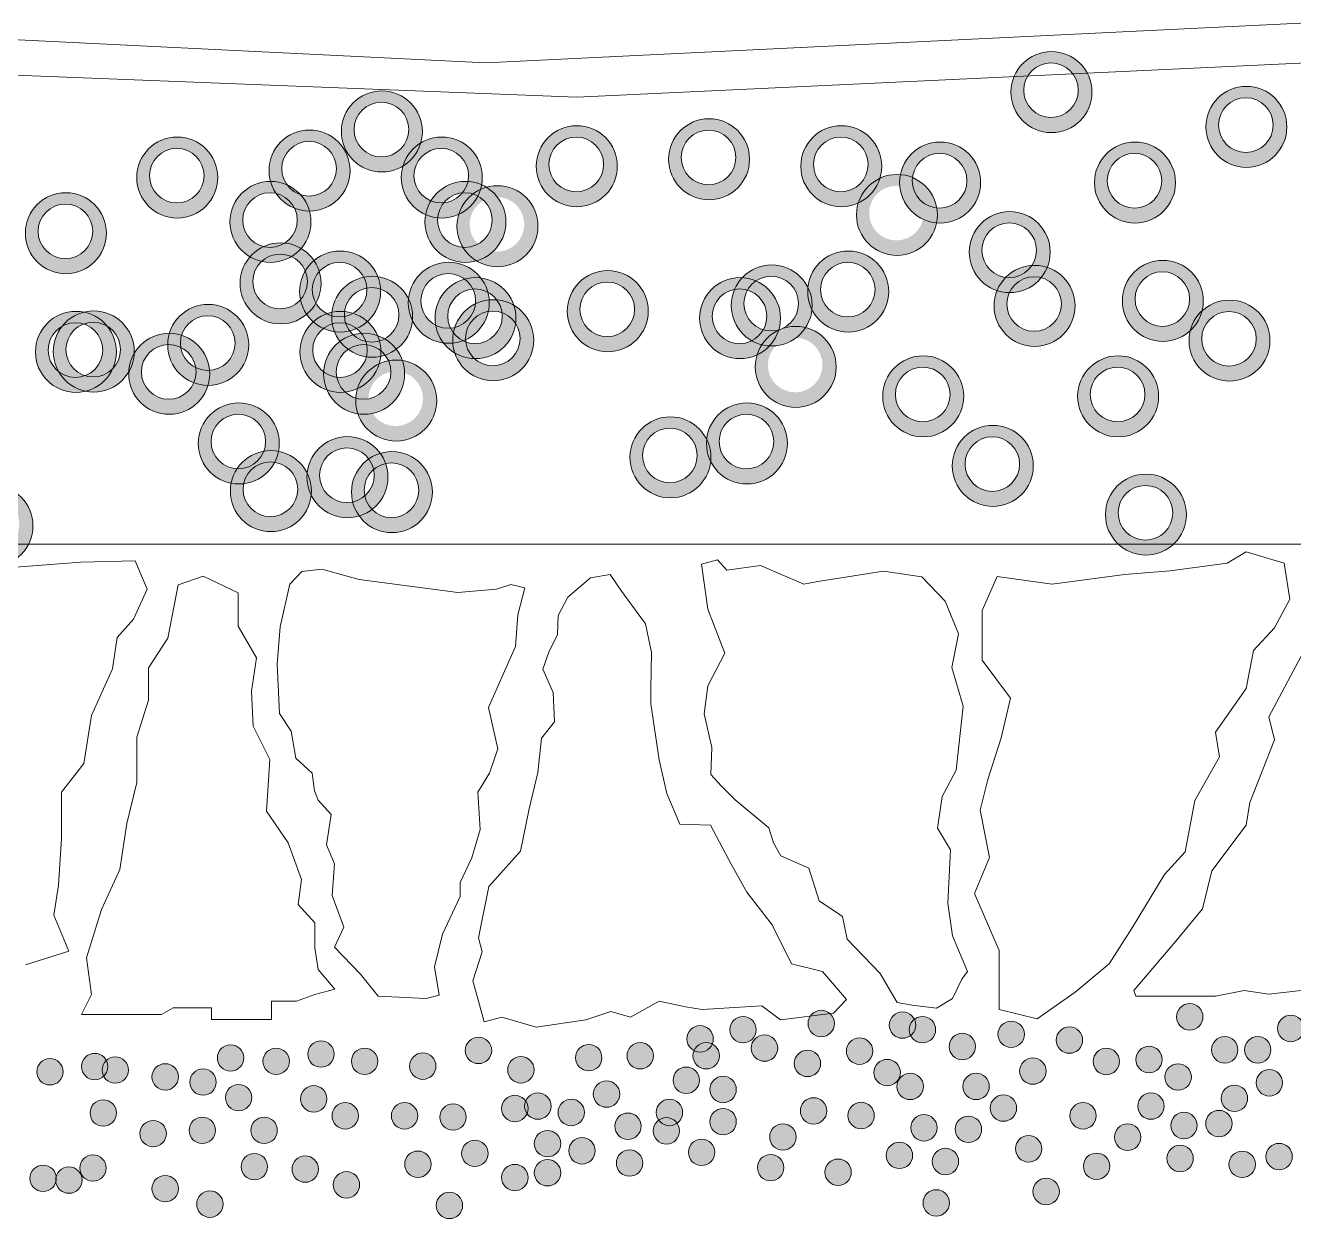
# Model space of a CAD drawing. Header units: centimetres. Extents: x 405464 to 563355, y 50011 to 66875.
# Drawn here: x 554974.8 to 555091, y 51287.9 to 51397.2 of the extents above; entities that cross this region are included whole.
import ezdxf

# ---------------------------------------------------------------- set-up
doc = ezdxf.new("R2010")
doc.units = ezdxf.units.CM
doc.layers.add('0-KRCN-SHT-DETAY-20', color=41, linetype='Continuous', lineweight=20)
doc.layers.add('0-KRCN-SHT-DETAY-ÇERÇEVE', color=71, linetype='Continuous', lineweight=40)

# ---------------------------------------------------------------- blocks, each defined once
blk = doc.blocks.new('G$C4C2874E9')
at = {"layer": '0-KRCN-SHT-DETAY-20'}
h = blk.add_hatch(color=256, dxfattribs=at)
edge = h.paths.add_edge_path()
edge.add_arc((224.438, -959.179), 1.855, 0, 360)
edge = h.paths.add_edge_path(flags=16)
edge.add_arc((224.416, -959.094), 1.251, 0, 360)
h = blk.add_hatch(color=256, dxfattribs=at)
edge = h.paths.add_edge_path()
edge.add_arc((193.763, -960.982), 1.855, 0, 360)
edge = h.paths.add_edge_path(flags=16)
edge.add_arc((193.74, -960.897), 1.251, 0, 360)
h = blk.add_hatch(color=256, dxfattribs=at)
edge = h.paths.add_edge_path()
edge.add_arc((233.367, -960.772), 1.855, 0, 360)
edge = h.paths.add_edge_path(flags=16)
edge.add_arc((233.345, -960.688), 1.251, 0, 360)
h = blk.add_hatch(color=256, dxfattribs=at)
edge = h.paths.add_edge_path()
edge.add_arc((208.751, -962.257), 1.855, 0, 360)
edge = h.paths.add_edge_path(flags=16)
edge.add_arc((208.728, -962.172), 1.251, 0, 360)
h = blk.add_hatch(color=256, dxfattribs=at)
edge = h.paths.add_edge_path()
edge.add_arc((190.448, -962.772), 1.855, 0, 360)
edge = h.paths.add_edge_path(flags=16)
edge.add_arc((190.426, -962.687), 1.251, 0, 360)
h = blk.add_hatch(color=256, dxfattribs=at)
edge = h.paths.add_edge_path()
edge.add_arc((202.692, -962.575), 1.855, 0, 360)
edge = h.paths.add_edge_path(flags=16)
edge.add_arc((202.669, -962.491), 1.251, 0, 360)
h = blk.add_hatch(color=256, dxfattribs=at)
edge = h.paths.add_edge_path()
edge.add_arc((214.81, -962.575), 1.855, 0, 360)
edge = h.paths.add_edge_path(flags=16)
edge.add_arc((214.787, -962.491), 1.251, 0, 360)
h = blk.add_hatch(color=256, dxfattribs=at)
edge = h.paths.add_edge_path()
edge.add_arc((184.389, -963.091), 1.855, 0, 360)
edge = h.paths.add_edge_path(flags=16)
edge.add_arc((184.367, -963.006), 1.251, 0, 360)
h = blk.add_hatch(color=256, dxfattribs=at)
edge = h.paths.add_edge_path()
edge.add_arc((196.507, -963.091), 1.855, 0, 360)
edge = h.paths.add_edge_path(flags=16)
edge.add_arc((196.485, -963.006), 1.251, 0, 360)
h = blk.add_hatch(color=256, dxfattribs=at)
edge = h.paths.add_edge_path()
edge.add_arc((219.336, -963.322), 1.855, 0, 360)
edge = h.paths.add_edge_path(flags=16)
edge.add_arc((219.313, -963.237), 1.251, 0, 360)
h = blk.add_hatch(color=256, dxfattribs=at)
edge = h.paths.add_edge_path()
edge.add_arc((228.265, -963.322), 1.855, 0, 360)
edge = h.paths.add_edge_path(flags=16)
edge.add_arc((228.242, -963.237), 1.251, 0, 360)
h = blk.add_hatch(color=256, dxfattribs=at)
edge = h.paths.add_edge_path()
edge.add_arc((188.66, -965.125), 1.855, 0, 360)
edge = h.paths.add_edge_path(flags=16)
edge.add_arc((188.638, -965.04), 1.251, 0, 360)
h = blk.add_hatch(color=256, dxfattribs=at)
edge = h.paths.add_edge_path()
edge.add_arc((197.589, -965.125), 1.855, 0, 360)
edge = h.paths.add_edge_path(flags=16)
edge.add_arc((197.567, -965.04), 1.251, 0, 360)
h = blk.add_hatch(color=256, dxfattribs=at)
edge = h.paths.add_edge_path(flags=16)
edge.add_arc((217.338, -964.721), 1.251, 0, 360)
edge = h.paths.add_edge_path()
edge.add_arc((217.361, -964.806), 1.855, 0, 360)
h = blk.add_hatch(color=256, dxfattribs=at)
edge = h.paths.add_edge_path()
edge.add_arc((179.287, -965.64), 1.855, 0, 360)
edge = h.paths.add_edge_path(flags=16)
edge.add_arc((179.265, -965.555), 1.251, 0, 360)
h = blk.add_hatch(color=256, dxfattribs=at)
edge = h.paths.add_edge_path(flags=16)
edge.add_arc((199.036, -965.236), 1.251, 0, 360)
edge = h.paths.add_edge_path()
edge.add_arc((199.059, -965.321), 1.855, 0, 360)
h = blk.add_hatch(color=256, dxfattribs=at)
edge = h.paths.add_edge_path()
edge.add_arc((222.525, -966.508), 1.855, 0, 360)
edge = h.paths.add_edge_path(flags=16)
edge.add_arc((222.502, -966.423), 1.251, 0, 360)
h = blk.add_hatch(color=256, dxfattribs=at)
edge = h.paths.add_edge_path()
edge.add_arc((189.123, -967.937), 1.855, 0, 360)
edge = h.paths.add_edge_path(flags=16)
edge.add_arc((189.1, -967.852), 1.251, 0, 360)
h = blk.add_hatch(color=256, dxfattribs=at)
edge = h.paths.add_edge_path()
edge.add_arc((191.849, -968.311), 1.855, 0, 360)
edge = h.paths.add_edge_path(flags=16)
edge.add_arc((191.827, -968.226), 1.251, 0, 360)
h = blk.add_hatch(color=256, dxfattribs=at)
edge = h.paths.add_edge_path()
edge.add_arc((215.128, -968.311), 1.855, 0, 360)
edge = h.paths.add_edge_path(flags=16)
edge.add_arc((215.106, -968.226), 1.251, 0, 360)
h = blk.add_hatch(color=256, dxfattribs=at)
edge = h.paths.add_edge_path()
edge.add_arc((196.826, -968.826), 1.855, 0, 360)
edge = h.paths.add_edge_path(flags=16)
edge.add_arc((196.804, -968.741), 1.251, 0, 360)
h = blk.add_hatch(color=256, dxfattribs=at)
edge = h.paths.add_edge_path()
edge.add_arc((204.111, -969.211), 1.855, 0, 360)
edge = h.paths.add_edge_path(flags=16)
edge.add_arc((204.088, -969.127), 1.251, 0, 360)
h = blk.add_hatch(color=256, dxfattribs=at)
edge = h.paths.add_edge_path()
edge.add_arc((211.621, -968.948), 1.855, 0, 360)
edge = h.paths.add_edge_path(flags=16)
edge.add_arc((211.598, -968.864), 1.251, 0, 360)
h = blk.add_hatch(color=256, dxfattribs=at)
edge = h.paths.add_edge_path()
edge.add_arc((223.665, -968.967), 1.855, 0, 360)
edge = h.paths.add_edge_path(flags=16)
edge.add_arc((223.642, -968.882), 1.251, 0, 360)
h = blk.add_hatch(color=256, dxfattribs=at)
edge = h.paths.add_edge_path()
edge.add_arc((229.54, -968.739), 1.855, 0, 360)
edge = h.paths.add_edge_path(flags=16)
edge.add_arc((229.518, -968.654), 1.251, 0, 360)
h = blk.add_hatch(color=256, dxfattribs=at)
edge = h.paths.add_edge_path()
edge.add_arc((193.318, -969.464), 1.855, 0, 360)
edge = h.paths.add_edge_path(flags=16)
edge.add_arc((193.296, -969.379), 1.251, 0, 360)
h = blk.add_hatch(color=256, dxfattribs=at)
edge = h.paths.add_edge_path()
edge.add_arc((198.052, -969.53), 1.855, 0, 360)
edge = h.paths.add_edge_path(flags=16)
edge.add_arc((198.029, -969.445), 1.251, 0, 360)
h = blk.add_hatch(color=256, dxfattribs=at)
edge = h.paths.add_edge_path()
edge.add_arc((210.17, -969.53), 1.855, 0, 360)
edge = h.paths.add_edge_path(flags=16)
edge.add_arc((210.147, -969.445), 1.251, 0, 360)
h = blk.add_hatch(color=256, dxfattribs=at)
edge = h.paths.add_edge_path()
edge.add_arc((185.808, -970.757), 1.855, 0, 360)
edge = h.paths.add_edge_path(flags=16)
edge.add_arc((185.786, -970.672), 1.251, 0, 360)
h = blk.add_hatch(color=256, dxfattribs=at)
edge = h.paths.add_edge_path()
edge.add_arc((198.865, -970.542), 1.855, 0, 360)
edge = h.paths.add_edge_path(flags=16)
edge.add_arc((198.843, -970.457), 1.251, 0, 360)
h = blk.add_hatch(color=256, dxfattribs=at)
edge = h.paths.add_edge_path()
edge.add_arc((232.594, -970.56), 1.855, 0, 360)
edge = h.paths.add_edge_path(flags=16)
edge.add_arc((232.571, -970.476), 1.251, 0, 360)
h = blk.add_hatch(color=256, dxfattribs=at)
edge = h.paths.add_edge_path()
edge.add_arc((179.749, -971.076), 1.855, 0, 360)
edge = h.paths.add_edge_path(flags=16)
edge.add_arc((179.727, -970.991), 1.251, 0, 360)
h = blk.add_hatch(color=256, dxfattribs=at)
edge = h.paths.add_edge_path()
edge.add_arc((180.563, -971.057), 1.855, 0, 360)
edge = h.paths.add_edge_path(flags=16)
edge.add_arc((180.54, -970.972), 1.251, 0, 360)
h = blk.add_hatch(color=256, dxfattribs=at)
edge = h.paths.add_edge_path()
edge.add_arc((191.867, -971.076), 1.855, 0, 360)
edge = h.paths.add_edge_path(flags=16)
edge.add_arc((191.845, -970.991), 1.251, 0, 360)
h = blk.add_hatch(color=256, dxfattribs=at)
edge = h.paths.add_edge_path()
edge.add_arc((184.02, -972.079), 1.855, 0, 360)
edge = h.paths.add_edge_path(flags=16)
edge.add_arc((183.998, -971.994), 1.251, 0, 360)
h = blk.add_hatch(color=256, dxfattribs=at)
edge = h.paths.add_edge_path()
edge.add_arc((192.949, -972.079), 1.855, 0, 360)
edge = h.paths.add_edge_path(flags=16)
edge.add_arc((192.927, -971.994), 1.251, 0, 360)
h = blk.add_hatch(color=256, dxfattribs=at)
edge = h.paths.add_edge_path(flags=16)
edge.add_arc((212.698, -971.676), 1.251, 0, 360)
edge = h.paths.add_edge_path()
edge.add_arc((212.721, -971.761), 1.855, 0, 360)
h = blk.add_hatch(color=256, dxfattribs=at)
edge = h.paths.add_edge_path(flags=16)
edge.add_arc((194.396, -973.221), 1.251, 0, 360)
edge = h.paths.add_edge_path()
edge.add_arc((194.419, -973.306), 1.855, 0, 360)
h = blk.add_hatch(color=256, dxfattribs=at)
edge = h.paths.add_edge_path()
edge.add_arc((218.562, -973.11), 1.855, 0, 360)
edge = h.paths.add_edge_path(flags=16)
edge.add_arc((218.54, -973.025), 1.251, 0, 360)
h = blk.add_hatch(color=256, dxfattribs=at)
edge = h.paths.add_edge_path()
edge.add_arc((227.491, -973.11), 1.855, 0, 360)
edge = h.paths.add_edge_path(flags=16)
edge.add_arc((227.469, -973.025), 1.251, 0, 360)
h = blk.add_hatch(color=256, dxfattribs=at)
edge = h.paths.add_edge_path()
edge.add_arc((187.209, -975.266), 1.855, 0, 360)
edge = h.paths.add_edge_path(flags=16)
edge.add_arc((187.187, -975.181), 1.251, 0, 360)
h = blk.add_hatch(color=256, dxfattribs=at)
edge = h.paths.add_edge_path()
edge.add_arc((210.488, -975.266), 1.855, 0, 360)
edge = h.paths.add_edge_path(flags=16)
edge.add_arc((210.466, -975.181), 1.251, 0, 360)
h = blk.add_hatch(color=256, dxfattribs=at)
edge = h.paths.add_edge_path()
edge.add_arc((206.981, -975.903), 1.855, 0, 360)
edge = h.paths.add_edge_path(flags=16)
edge.add_arc((206.958, -975.818), 1.251, 0, 360)
h = blk.add_hatch(color=256, dxfattribs=at)
edge = h.paths.add_edge_path()
edge.add_arc((221.751, -976.296), 1.855, 0, 360)
edge = h.paths.add_edge_path(flags=16)
edge.add_arc((221.729, -976.211), 1.251, 0, 360)
h = blk.add_hatch(color=256, dxfattribs=at)
edge = h.paths.add_edge_path()
edge.add_arc((192.186, -976.811), 1.855, 0, 360)
edge = h.paths.add_edge_path(flags=16)
edge.add_arc((192.164, -976.726), 1.251, 0, 360)
h = blk.add_hatch(color=256, dxfattribs=at)
edge = h.paths.add_edge_path()
edge.add_arc((188.678, -977.449), 1.855, 0, 360)
edge = h.paths.add_edge_path(flags=16)
edge.add_arc((188.656, -977.364), 1.251, 0, 360)
h = blk.add_hatch(color=256, dxfattribs=at)
edge = h.paths.add_edge_path()
edge.add_arc((194.225, -977.496), 1.855, 0, 360)
edge = h.paths.add_edge_path(flags=16)
edge.add_arc((194.203, -977.411), 1.251, 0, 360)
h = blk.add_hatch(color=256, dxfattribs=at)
edge = h.paths.add_edge_path()
edge.add_arc((228.767, -978.527), 1.855, 0, 360)
edge = h.paths.add_edge_path(flags=16)
edge.add_arc((228.745, -978.442), 1.251, 0, 360)
h = blk.add_hatch(color=256, dxfattribs=at)
edge = h.paths.add_edge_path()
edge.add_arc((175.923, -979.042), 1.855, 0, 360)
edge = h.paths.add_edge_path(flags=16)
edge.add_arc((175.9, -978.957), 1.251, 0, 360)
h = blk.add_hatch(color=256, dxfattribs=at)
edge = h.paths.add_edge_path()
edge.add_arc((230.775, -1001.521), 0.605, 0, 360)
h = blk.add_hatch(color=256, dxfattribs=at)
edge = h.paths.add_edge_path()
edge.add_arc((210.307, -1002.109), 0.605, 0, 360)
h = blk.add_hatch(color=256, dxfattribs=at)
edge = h.paths.add_edge_path()
edge.add_arc((213.89, -1001.828), 0.605, 0, 360)
h = blk.add_hatch(color=256, dxfattribs=at)
edge = h.paths.add_edge_path()
edge.add_arc((217.614, -1001.898), 0.605, 0, 360)
h = blk.add_hatch(color=256, dxfattribs=at)
edge = h.paths.add_edge_path()
edge.add_arc((218.527, -1002.109), 0.605, 0, 360)
h = blk.add_hatch(color=256, dxfattribs=at)
edge = h.paths.add_edge_path()
edge.add_arc((235.399, -1002.054), 0.605, 0, 360)
h = blk.add_hatch(color=256, dxfattribs=at)
edge = h.paths.add_edge_path()
edge.add_arc((208.34, -1002.53), 0.605, 0, 360)
h = blk.add_hatch(color=256, dxfattribs=at)
edge = h.paths.add_edge_path()
edge.add_arc((222.593, -1002.321), 0.605, 0, 360)
h = blk.add_hatch(color=256, dxfattribs=at)
edge = h.paths.add_edge_path()
edge.add_arc((225.261, -1002.587), 0.605, 0, 360)
h = blk.add_hatch(color=256, dxfattribs=at)
edge = h.paths.add_edge_path()
edge.add_arc((186.831, -1003.405), 0.605, 0, 360)
h = blk.add_hatch(color=256, dxfattribs=at)
edge = h.paths.add_edge_path()
edge.add_arc((190.974, -1003.225), 0.605, 0, 360)
h = blk.add_hatch(color=256, dxfattribs=at)
edge = h.paths.add_edge_path()
edge.add_arc((198.189, -1003.059), 0.605, 0, 360)
h = blk.add_hatch(color=256, dxfattribs=at)
edge = h.paths.add_edge_path()
edge.add_arc((203.239, -1003.391), 0.605, 0, 360)
h = blk.add_hatch(color=256, dxfattribs=at)
edge = h.paths.add_edge_path()
edge.add_arc((205.6, -1003.302), 0.605, 0, 360)
h = blk.add_hatch(color=256, dxfattribs=at)
edge = h.paths.add_edge_path()
edge.add_arc((208.621, -1003.302), 0.605, 0, 360)
h = blk.add_hatch(color=256, dxfattribs=at)
edge = h.paths.add_edge_path()
edge.add_arc((211.291, -1002.951), 0.605, 0, 360)
h = blk.add_hatch(color=256, dxfattribs=at)
edge = h.paths.add_edge_path()
edge.add_arc((215.647, -1003.092), 0.605, 0, 360)
h = blk.add_hatch(color=256, dxfattribs=at)
edge = h.paths.add_edge_path()
edge.add_arc((220.353, -1002.881), 0.605, 0, 360)
h = blk.add_hatch(color=256, dxfattribs=at)
edge = h.paths.add_edge_path()
edge.add_arc((232.375, -1003.032), 0.605, 0, 360)
h = blk.add_hatch(color=256, dxfattribs=at)
edge = h.paths.add_edge_path()
edge.add_arc((233.887, -1003.032), 0.605, 0, 360)
h = blk.add_hatch(color=256, dxfattribs=at)
edge = h.paths.add_edge_path()
edge.add_arc((180.606, -1003.799), 0.605, 0, 360)
h = blk.add_hatch(color=256, dxfattribs=at)
edge = h.paths.add_edge_path()
edge.add_arc((181.552, -1003.956), 0.605, 0, 360)
h = blk.add_hatch(color=256, dxfattribs=at)
edge = h.paths.add_edge_path()
edge.add_arc((188.921, -1003.558), 0.605, 0, 360)
h = blk.add_hatch(color=256, dxfattribs=at)
edge = h.paths.add_edge_path()
edge.add_arc((192.972, -1003.558), 0.605, 0, 360)
h = blk.add_hatch(color=256, dxfattribs=at)
edge = h.paths.add_edge_path()
edge.add_arc((195.636, -1003.779), 0.605, 0, 360)
h = blk.add_hatch(color=256, dxfattribs=at)
edge = h.paths.add_edge_path()
edge.add_arc((200.131, -1003.946), 0.605, 0, 360)
h = blk.add_hatch(color=256, dxfattribs=at)
edge = h.paths.add_edge_path()
edge.add_arc((213.258, -1003.653), 0.605, 0, 360)
h = blk.add_hatch(color=256, dxfattribs=at)
edge = h.paths.add_edge_path()
edge.add_arc((223.585, -1004.004), 0.605, 0, 360)
h = blk.add_hatch(color=256, dxfattribs=at)
edge = h.paths.add_edge_path()
edge.add_arc((226.95, -1003.565), 0.605, 0, 360)
h = blk.add_hatch(color=256, dxfattribs=at)
edge = h.paths.add_edge_path()
edge.add_arc((228.907, -1003.476), 0.605, 0, 360)
h = blk.add_hatch(color=256, dxfattribs=at)
edge = h.paths.add_edge_path()
edge.add_arc((178.558, -1004.035), 0.605, 0, 360)
h = blk.add_hatch(color=256, dxfattribs=at)
edge = h.paths.add_edge_path()
edge.add_arc((183.837, -1004.271), 0.605, 0, 360)
h = blk.add_hatch(color=256, dxfattribs=at)
edge = h.paths.add_edge_path()
edge.add_arc((185.57, -1004.507), 0.605, 0, 360)
h = blk.add_hatch(color=256, dxfattribs=at)
edge = h.paths.add_edge_path()
edge.add_arc((207.708, -1004.425), 0.605, 0, 360)
h = blk.add_hatch(color=256, dxfattribs=at)
edge = h.paths.add_edge_path()
edge.add_arc((216.911, -1004.074), 0.605, 0, 360)
h = blk.add_hatch(color=256, dxfattribs=at)
edge = h.paths.add_edge_path()
edge.add_arc((230.241, -1004.276), 0.605, 0, 360)
h = blk.add_hatch(color=256, dxfattribs=at)
edge = h.paths.add_edge_path()
edge.add_arc((234.421, -1004.542), 0.605, 0, 360)
h = blk.add_hatch(color=256, dxfattribs=at)
edge = h.paths.add_edge_path()
edge.add_arc((204.055, -1005.057), 0.605, 0, 360)
h = blk.add_hatch(color=256, dxfattribs=at)
edge = h.paths.add_edge_path()
edge.add_arc((209.394, -1004.847), 0.605, 0, 360)
h = blk.add_hatch(color=256, dxfattribs=at)
edge = h.paths.add_edge_path()
edge.add_arc((217.965, -1004.706), 0.605, 0, 360)
h = blk.add_hatch(color=256, dxfattribs=at)
edge = h.paths.add_edge_path()
edge.add_arc((220.986, -1004.706), 0.605, 0, 360)
h = blk.add_hatch(color=256, dxfattribs=at)
edge = h.paths.add_edge_path()
edge.add_arc((187.201, -1005.221), 0.605, 0, 360)
h = blk.add_hatch(color=256, dxfattribs=at)
edge = h.paths.add_edge_path()
edge.add_arc((190.641, -1005.277), 0.605, 0, 360)
h = blk.add_hatch(color=256, dxfattribs=at)
edge = h.paths.add_edge_path()
edge.add_arc((199.854, -1005.72), 0.605, 0, 360)
h = blk.add_hatch(color=256, dxfattribs=at)
edge = h.paths.add_edge_path()
edge.add_arc((200.908, -1005.609), 0.605, 0, 360)
h = blk.add_hatch(color=256, dxfattribs=at)
edge = h.paths.add_edge_path()
edge.add_arc((222.237, -1005.698), 0.605, 0, 360)
h = blk.add_hatch(color=256, dxfattribs=at)
edge = h.paths.add_edge_path()
edge.add_arc((228.996, -1005.609), 0.605, 0, 360)
h = blk.add_hatch(color=256, dxfattribs=at)
edge = h.paths.add_edge_path()
edge.add_arc((232.82, -1005.253), 0.605, 0, 360)
h = blk.add_hatch(color=256, dxfattribs=at)
edge = h.paths.add_edge_path()
edge.add_arc((181, -1005.924), 0.605, 0, 360)
h = blk.add_hatch(color=256, dxfattribs=at)
edge = h.paths.add_edge_path()
edge.add_arc((192.084, -1006.053), 0.605, 0, 360)
h = blk.add_hatch(color=256, dxfattribs=at)
edge = h.paths.add_edge_path()
edge.add_arc((194.804, -1006.053), 0.605, 0, 360)
h = blk.add_hatch(color=256, dxfattribs=at)
edge = h.paths.add_edge_path()
edge.add_arc((197.023, -1006.108), 0.605, 0, 360)
h = blk.add_hatch(color=256, dxfattribs=at)
edge = h.paths.add_edge_path()
edge.add_arc((202.439, -1005.9), 0.605, 0, 360)
h = blk.add_hatch(color=256, dxfattribs=at)
edge = h.paths.add_edge_path()
edge.add_arc((206.935, -1005.9), 0.605, 0, 360)
h = blk.add_hatch(color=256, dxfattribs=at)
edge = h.paths.add_edge_path()
edge.add_arc((209.394, -1006.321), 0.605, 0, 360)
h = blk.add_hatch(color=256, dxfattribs=at)
edge = h.paths.add_edge_path()
edge.add_arc((213.539, -1005.829), 0.605, 0, 360)
h = blk.add_hatch(color=256, dxfattribs=at)
edge = h.paths.add_edge_path()
edge.add_arc((215.717, -1006.04), 0.605, 0, 360)
h = blk.add_hatch(color=256, dxfattribs=at)
edge = h.paths.add_edge_path()
edge.add_arc((225.883, -1006.053), 0.605, 0, 360)
h = blk.add_hatch(color=256, dxfattribs=at)
edge = h.paths.add_edge_path()
edge.add_arc((183.285, -1006.869), 0.605, 0, 360)
h = blk.add_hatch(color=256, dxfattribs=at)
edge = h.paths.add_edge_path()
edge.add_arc((185.536, -1006.718), 0.605, 0, 360)
h = blk.add_hatch(color=256, dxfattribs=at)
edge = h.paths.add_edge_path()
edge.add_arc((188.366, -1006.718), 0.605, 0, 360)
h = blk.add_hatch(color=256, dxfattribs=at)
edge = h.paths.add_edge_path()
edge.add_arc((205.038, -1006.531), 0.605, 0, 360)
h = blk.add_hatch(color=256, dxfattribs=at)
edge = h.paths.add_edge_path()
edge.add_arc((206.795, -1006.742), 0.605, 0, 360)
h = blk.add_hatch(color=256, dxfattribs=at)
edge = h.paths.add_edge_path()
edge.add_arc((218.597, -1006.602), 0.605, 0, 360)
h = blk.add_hatch(color=256, dxfattribs=at)
edge = h.paths.add_edge_path()
edge.add_arc((220.634, -1006.672), 0.605, 0, 360)
h = blk.add_hatch(color=256, dxfattribs=at)
edge = h.paths.add_edge_path()
edge.add_arc((230.508, -1006.497), 0.605, 0, 360)
h = blk.add_hatch(color=256, dxfattribs=at)
edge = h.paths.add_edge_path()
edge.add_arc((232.109, -1006.409), 0.605, 0, 360)
h = blk.add_hatch(color=256, dxfattribs=at)
edge = h.paths.add_edge_path()
edge.add_arc((201.352, -1007.328), 0.605, 0, 360)
h = blk.add_hatch(color=256, dxfattribs=at)
edge = h.paths.add_edge_path()
edge.add_arc((212.134, -1007.023), 0.605, 0, 360)
h = blk.add_hatch(color=256, dxfattribs=at)
edge = h.paths.add_edge_path()
edge.add_arc((227.929, -1007.031), 0.605, 0, 360)
h = blk.add_hatch(color=256, dxfattribs=at)
edge = h.paths.add_edge_path()
edge.add_arc((198.022, -1007.772), 0.605, 0, 360)
h = blk.add_hatch(color=256, dxfattribs=at)
edge = h.paths.add_edge_path()
edge.add_arc((202.931, -1007.655), 0.605, 0, 360)
h = blk.add_hatch(color=256, dxfattribs=at)
edge = h.paths.add_edge_path()
edge.add_arc((208.411, -1007.725), 0.605, 0, 360)
h = blk.add_hatch(color=256, dxfattribs=at)
edge = h.paths.add_edge_path()
edge.add_arc((217.473, -1007.865), 0.605, 0, 360)
h = blk.add_hatch(color=256, dxfattribs=at)
edge = h.paths.add_edge_path()
edge.add_arc((223.393, -1007.564), 0.605, 0, 360)
h = blk.add_hatch(color=256, dxfattribs=at)
edge = h.paths.add_edge_path()
edge.add_arc((230.33, -1008.008), 0.605, 0, 360)
h = blk.add_hatch(color=256, dxfattribs=at)
edge = h.paths.add_edge_path()
edge.add_arc((234.865, -1007.919), 0.605, 0, 360)
h = blk.add_hatch(color=256, dxfattribs=at)
edge = h.paths.add_edge_path()
edge.add_arc((180.527, -1008.444), 0.605, 0, 360)
h = blk.add_hatch(color=256, dxfattribs=at)
edge = h.paths.add_edge_path()
edge.add_arc((187.922, -1008.382), 0.605, 0, 360)
h = blk.add_hatch(color=256, dxfattribs=at)
edge = h.paths.add_edge_path()
edge.add_arc((190.253, -1008.493), 0.605, 0, 360)
h = blk.add_hatch(color=256, dxfattribs=at)
edge = h.paths.add_edge_path()
edge.add_arc((195.414, -1008.271), 0.605, 0, 360)
h = blk.add_hatch(color=256, dxfattribs=at)
edge = h.paths.add_edge_path()
edge.add_arc((201.352, -1008.659), 0.605, 0, 360)
h = blk.add_hatch(color=256, dxfattribs=at)
edge = h.paths.add_edge_path()
edge.add_arc((205.109, -1008.216), 0.605, 0, 360)
h = blk.add_hatch(color=256, dxfattribs=at)
edge = h.paths.add_edge_path()
edge.add_arc((211.572, -1008.427), 0.605, 0, 360)
h = blk.add_hatch(color=256, dxfattribs=at)
edge = h.paths.add_edge_path()
edge.add_arc((214.663, -1008.637), 0.605, 0, 360)
h = blk.add_hatch(color=256, dxfattribs=at)
edge = h.paths.add_edge_path()
edge.add_arc((219.581, -1008.146), 0.605, 0, 360)
h = blk.add_hatch(color=256, dxfattribs=at)
edge = h.paths.add_edge_path()
edge.add_arc((226.506, -1008.364), 0.605, 0, 360)
h = blk.add_hatch(color=256, dxfattribs=at)
edge = h.paths.add_edge_path()
edge.add_arc((233.176, -1008.275), 0.605, 0, 360)
h = blk.add_hatch(color=256, dxfattribs=at)
edge = h.paths.add_edge_path()
edge.add_arc((178.242, -1008.916), 0.605, 0, 360)
h = blk.add_hatch(color=256, dxfattribs=at)
edge = h.paths.add_edge_path()
edge.add_arc((179.424, -1008.995), 0.605, 0, 360)
h = blk.add_hatch(color=256, dxfattribs=at)
edge = h.paths.add_edge_path()
edge.add_arc((192.14, -1009.214), 0.605, 0, 360)
h = blk.add_hatch(color=256, dxfattribs=at)
edge = h.paths.add_edge_path()
edge.add_arc((199.854, -1008.881), 0.605, 0, 360)
h = blk.add_hatch(color=256, dxfattribs=at)
edge = h.paths.add_edge_path()
edge.add_arc((183.837, -1009.389), 0.605, 0, 360)
h = blk.add_hatch(color=256, dxfattribs=at)
edge = h.paths.add_edge_path()
edge.add_arc((224.194, -1009.519), 0.605, 0, 360)
h = blk.add_hatch(color=256, dxfattribs=at)
edge = h.paths.add_edge_path()
edge.add_arc((185.885, -1010.097), 0.605, 0, 360)
h = blk.add_hatch(color=256, dxfattribs=at)
edge = h.paths.add_edge_path()
edge.add_arc((196.857, -1010.157), 0.605, 0, 360)
h = blk.add_hatch(color=256, dxfattribs=at)
edge = h.paths.add_edge_path()
edge.add_arc((219.159, -1010.041), 0.605, 0, 360)
for p, q in [((138.559, -954.905, 108.464), (198.524, -957.838, 108.464)), ((198.524, -957.838, 108.464), (262.455, -954.742, 108.464)), ((202.692, -959.414, 108.464), (269.211, -956.273, 108.464)), ((132.585, -956.667, 108.464), (202.692, -959.414, 108.464)), ((292.324, -979.878, 108.464), (109.376, -979.878, 108.464)), ((179.977, -980.706, 108.464), (175.365, -981.05, 108.464)), ((182.456, -980.637, 108.464), (179.977, -980.706, 108.464)), ((183.006, -981.944, 108.464), (182.456, -980.637, 108.464)), ((209.136, -980.597, 108.464), (208.403, -980.802, 108.464)), ((209.565, -981.069, 108.464), (209.136, -980.597, 108.464)), ((229.871, -981.098, 108.464), (232.481, -980.75, 108.464)), ((232.481, -980.75, 108.464), (233.351, -980.228, 108.464)), ((233.351, -980.228, 108.464), (235.091, -980.75, 108.464)), ((235.091, -980.75, 108.464), (235.352, -982.402, 108.464)), ((190.091, -981.128, 108.464), (189.541, -981.714, 108.464)), ((191.005, -981.021, 108.464), (190.091, -981.128, 108.464)), ((192.726, -981.504, 108.464), (191.005, -981.021, 108.464)), ((204.223, -981.268, 108.464), (203.327, -981.426, 108.464)), ((204.704, -981.989, 108.464), (204.223, -981.268, 108.464)), ((208.403, -980.802, 108.464), (208.703, -982.856, 108.464)), ((211.112, -980.855, 108.464), (209.565, -981.069, 108.464)), ((213.087, -981.713, 108.464), (211.112, -980.855, 108.464)), ((216.739, -981.112, 108.464), (213.732, -981.584, 108.464)), ((218.5, -981.37, 108.464), (216.739, -981.112, 108.464)), ((224.477, -981.706, 108.464), (227.783, -981.272, 108.464)), ((227.783, -981.272, 108.464), (229.871, -981.098, 108.464)), ((184.428, -981.744, 108.464), (183.953, -984.182, 108.464)), ((185.569, -981.34, 108.464), (184.428, -981.744, 108.464)), ((187.173, -982.103, 108.464), (185.569, -981.34, 108.464)), ((189.541, -981.714, 108.464), (189.106, -983.67, 108.464)), ((197.244, -982.095, 108.464), (192.726, -981.504, 108.464)), ((199.664, -981.719, 108.464), (199.019, -981.934, 108.464)), ((200.309, -981.88, 108.464), (199.664, -981.719, 108.464)), ((199.987, -983.116, 108.464), (200.309, -981.88, 108.464)), ((203.327, -981.426, 108.464), (202.283, -982.301, 108.464)), ((213.732, -981.584, 108.464), (213.087, -981.713, 108.464)), ((219.574, -982.486, 108.464), (218.5, -981.37, 108.464)), ((221.257, -982.923, 108.464), (221.953, -981.358, 108.464)), ((221.953, -981.358, 108.464), (224.477, -981.706, 108.464)), ((182.387, -983.32, 108.464), (183.006, -981.944, 108.464)), ((187.173, -983.629, 108.464), (187.173, -982.103, 108.464)), ((199.019, -981.934, 108.464), (197.244, -982.095, 108.464)), ((202.283, -982.301, 108.464), (201.846, -983.142, 108.464)), ((205.847, -983.521, 108.464), (204.704, -981.989, 108.464)), ((220.175, -983.988, 108.464), (219.574, -982.486, 108.464)), ((235.352, -982.402, 108.464), (234.656, -983.706, 108.464)), ((208.703, -982.856, 108.464), (209.474, -984.867, 108.464)), ((221.257, -985.184, 108.464), (221.257, -982.923, 108.464)), ((181.629, -984.145, 108.464), (182.387, -983.32, 108.464)), ((188.012, -985.079, 108.464), (187.173, -983.629, 108.464)), ((199.879, -984.567, 108.464), (199.987, -983.116, 108.464)), ((201.846, -983.142, 108.464), (201.812, -984.017, 108.464)), ((206.117, -984.842, 108.464), (205.847, -983.521, 108.464)), ((181.423, -985.59, 108.464), (181.629, -984.145, 108.464)), ((183.953, -984.182, 108.464), (183.072, -985.536, 108.464)), ((189.106, -983.67, 108.464), (188.962, -985.374, 108.464)), ((201.812, -984.017, 108.464), (201.408, -984.824, 108.464)), ((219.874, -985.533, 108.464), (220.175, -983.988, 108.464)), ((234.656, -983.706, 108.464), (233.699, -984.749, 108.464)), ((199.341, -985.803, 108.464), (199.879, -984.567, 108.464)), ((233.699, -984.749, 108.464), (233.351, -986.488, 108.464)), ((187.783, -986.605, 108.464), (188.012, -985.079, 108.464)), ((188.962, -985.374, 108.464), (189.069, -987.631, 108.464)), ((201.408, -984.824, 108.464), (201.139, -985.598, 108.464)), ((206.087, -986.525, 108.464), (206.117, -984.842, 108.464)), ((209.474, -984.867, 108.464), (208.703, -986.364, 108.464)), ((222.562, -986.923, 108.464), (221.257, -985.184, 108.464)), ((235.874, -985.01, 108.464), (234.395, -987.792, 108.464)), ((180.459, -987.722, 108.464), (181.423, -985.59, 108.464)), ((183.072, -985.536, 108.464), (183.072, -987.025, 108.464)), ((198.642, -987.362, 108.464), (199.341, -985.803, 108.464)), ((201.139, -985.598, 108.464), (201.61, -986.674, 108.464)), ((220.39, -987.293, 108.464), (219.874, -985.533, 108.464)), ((206.087, -987.186, 108.464), (206.087, -986.525, 108.464)), ((208.703, -986.364, 108.464), (208.532, -987.648, 108.464)), ((233.351, -986.488, 108.464), (231.959, -988.487, 108.464)), ((183.072, -987.025, 108.464), (182.53, -988.718, 108.464)), ((187.86, -988.207, 108.464), (187.783, -986.605, 108.464)), ((201.61, -986.674, 108.464), (201.677, -988.02, 108.464)), ((222.127, -988.748, 108.464), (222.562, -986.923, 108.464)), ((180.115, -989.923, 108.464), (180.459, -987.722, 108.464)), ((189.069, -987.631, 108.464), (189.607, -988.437, 108.464)), ((199.072, -989.243, 108.464), (198.642, -987.362, 108.464)), ((206.472, -989.759, 108.464), (206.087, -987.186, 108.464)), ((208.532, -987.648, 108.464), (208.874, -989.188, 108.464)), ((220.07, -990.233, 108.464), (220.39, -987.293, 108.464)), ((188.623, -989.733, 108.464), (187.86, -988.207, 108.464)), ((201.677, -988.02, 108.464), (201.071, -988.76, 108.464)), ((234.395, -987.792, 108.464), (234.656, -988.835, 108.464)), ((182.53, -988.718, 108.464), (182.53, -990.798, 108.464)), ((189.607, -988.437, 108.464), (189.822, -989.673, 108.464)), ((201.071, -988.76, 108.464), (200.903, -990.341, 108.464)), ((221.518, -990.661, 108.464), (222.127, -988.748, 108.464)), ((231.959, -988.487, 108.464), (232.133, -989.618, 108.464)), ((234.656, -988.835, 108.464), (233.525, -991.704, 108.464)), ((198.696, -990.371, 108.464), (199.072, -989.243, 108.464)), ((208.874, -989.188, 108.464), (208.832, -990.429, 108.464)), ((179.082, -991.23, 108.464), (180.115, -989.923, 108.464)), ((188.471, -992.098, 108.464), (188.623, -989.733, 108.464)), ((189.822, -989.673, 108.464), (190.575, -990.371, 108.464)), ((206.814, -991.294, 108.464), (206.472, -989.759, 108.464)), ((232.133, -989.618, 108.464), (231.002, -991.617, 108.464)), ((190.575, -990.371, 108.464), (190.683, -991.177, 108.464)), ((198.158, -991.231, 108.464), (198.696, -990.371, 108.464)), ((200.903, -990.341, 108.464), (200.512, -991.998, 108.464)), ((208.832, -990.429, 108.464), (209.303, -990.943, 108.464)), ((219.427, -991.433, 108.464), (220.07, -990.233, 108.464)), ((182.53, -990.798, 108.464), (182.078, -992.667, 108.464)), ((190.683, -991.177, 108.464), (190.844, -991.607, 108.464)), ((209.303, -990.943, 108.464), (209.945, -991.584, 108.464)), ((221.17, -992.052, 108.464), (221.518, -990.661, 108.464)), ((179.082, -993.363, 108.464), (179.082, -991.23, 108.464)), ((190.844, -991.607, 108.464), (191.436, -992.252, 108.464)), ((198.266, -992.951, 108.464), (198.158, -991.231, 108.464)), ((207.411, -992.702, 108.464), (206.814, -991.294, 108.464)), ((209.945, -991.584, 108.464), (211.486, -992.868, 108.464)), ((219.212, -992.89, 108.464), (219.427, -991.433, 108.464)), ((231.002, -991.617, 108.464), (230.567, -993.965, 108.464)), ((233.525, -991.704, 108.464), (233.351, -992.747, 108.464)), ((189.463, -993.548, 108.464), (188.471, -992.098, 108.464)), ((191.436, -992.252, 108.464), (191.22, -993.649, 108.464)), ((200.512, -991.998, 108.464), (200.112, -993.939, 108.464)), ((221.605, -994.225, 108.464), (221.17, -992.052, 108.464)), ((182.078, -992.667, 108.464), (181.751, -994.769, 108.464)), ((197.889, -994.241, 108.464), (198.266, -992.951, 108.464)), ((208.82, -992.744, 108.464), (207.411, -992.702, 108.464)), ((209.759, -994.536, 108.464), (208.82, -992.744, 108.464)), ((211.486, -992.868, 108.464), (211.701, -993.553, 108.464)), ((219.813, -993.875, 108.464), (219.212, -992.89, 108.464)), ((233.351, -992.747, 108.464), (231.785, -994.834, 108.464)), ((178.945, -995.495, 108.464), (179.082, -993.363, 108.464)), ((190.074, -995.227, 108.464), (189.463, -993.548, 108.464)), ((191.22, -993.649, 108.464), (191.597, -994.509, 108.464)), ((200.112, -993.939, 108.464), (198.661, -995.559, 108.464)), ((211.701, -993.553, 108.464), (212.043, -994.152, 108.464)), ((219.684, -996.318, 108.464), (219.813, -993.875, 108.464)), ((230.567, -993.965, 108.464), (229.61, -995.008, 108.464)), ((191.597, -994.509, 108.464), (191.489, -995.96, 108.464)), ((197.351, -995.369, 108.464), (197.889, -994.241, 108.464)), ((210.485, -995.815, 108.464), (209.759, -994.536, 108.464)), ((212.043, -994.152, 108.464), (213.328, -994.708, 108.464)), ((220.909, -995.877, 108.464), (221.605, -994.225, 108.464)), ((181.751, -994.769, 108.464), (180.911, -996.6, 108.464)), ((189.921, -996.371, 108.464), (190.074, -995.227, 108.464)), ((213.328, -994.708, 108.464), (213.799, -996.205, 108.464)), ((229.61, -995.008, 108.464), (228.131, -997.442, 108.464)), ((231.785, -994.834, 108.464), (231.35, -996.573, 108.464)), ((178.738, -996.871, 108.464), (178.945, -995.495, 108.464)), ((197.351, -996.014, 108.464), (197.351, -995.369, 108.464)), ((198.661, -995.559, 108.464), (198.191, -997.905, 108.464)), ((211.637, -997.308, 108.464), (210.485, -995.815, 108.464)), ((190.685, -997.21, 108.464), (189.921, -996.371, 108.464)), ((191.489, -995.96, 108.464), (192.027, -997.411, 108.464)), ((196.545, -997.734, 108.464), (197.351, -996.014, 108.464)), ((213.799, -996.205, 108.464), (214.869, -996.933, 108.464)), ((219.899, -997.818, 108.464), (219.684, -996.318, 108.464)), ((222.04, -998.485, 108.464), (220.909, -995.877, 108.464)), ((179.427, -998.521, 108.464), (178.738, -996.871, 108.464)), ((180.911, -996.6, 108.464), (180.224, -998.813, 108.464)), ((214.869, -996.933, 108.464), (215.083, -997.96, 108.464)), ((231.35, -996.573, 108.464), (230.132, -998.051, 108.464)), ((190.685, -998.355, 108.464), (190.685, -997.21, 108.464)), ((192.027, -997.411, 108.464), (191.597, -998.325, 108.464)), ((212.534, -999.1, 108.464), (211.637, -997.308, 108.464)), ((228.131, -997.442, 108.464), (227.087, -999.094, 108.464)), ((196.168, -999.238, 108.464), (196.545, -997.734, 108.464)), ((198.191, -997.905, 108.464), (198.362, -998.545, 108.464)), ((215.083, -997.96, 108.464), (216.596, -999.532, 108.464)), ((220.585, -999.447, 108.464), (219.899, -997.818, 108.464)), ((230.132, -998.051, 108.464), (228.218, -1000.311, 108.464)), ((177.43, -999.14, 108.464), (179.427, -998.521, 108.464)), ((190.838, -999.347, 108.464), (190.685, -998.355, 108.464)), ((191.597, -998.325, 108.464), (192.78, -999.561, 108.464)), ((198.362, -998.545, 108.464), (197.935, -999.867, 108.464)), ((222.04, -1001.18, 108.464), (222.04, -998.485, 108.464)), ((180.224, -998.813, 108.464), (180.453, -1000.491, 108.464)), ((196.383, -1000.528, 108.464), (196.168, -999.238, 108.464)), ((213.942, -999.441, 108.464), (212.534, -999.1, 108.464)), ((227.087, -999.094, 108.464), (225.521, -1000.398, 108.464)), ((191.601, -1000.262, 108.464), (190.838, -999.347, 108.464)), ((192.78, -999.561, 108.464), (193.587, -1000.582, 108.464)), ((197.935, -999.867, 108.464), (198.149, -1000.635, 108.464)), ((215.052, -1000.72, 108.464), (213.942, -999.441, 108.464)), ((216.596, -999.532, 108.464), (217.368, -1000.861, 108.464)), ((219.899, -1000.689, 108.464), (220.327, -999.789, 108.464)), ((220.327, -999.789, 108.464), (220.585, -999.447, 108.464)), ((180.453, -1000.491, 108.464), (179.995, -1001.407, 108.464)), ((189.845, -1000.797, 108.464), (190.685, -1000.491, 108.464)), ((190.685, -1000.491, 108.464), (191.601, -1000.262, 108.464)), ((225.521, -1000.398, 108.464), (223.78, -1001.615, 108.464)), ((228.218, -1000.311, 108.464), (228.305, -1000.572, 108.464)), ((231.959, -1000.572, 108.464), (233.264, -1000.311, 108.464)), ((233.264, -1000.311, 108.464), (234.395, -1000.485, 108.464)), ((234.395, -1000.485, 108.464), (235.874, -1000.311, 108.464)), ((188.7, -1001.636, 108.464), (188.7, -1000.797, 108.464)), ((188.7, -1000.797, 108.464), (189.845, -1000.797, 108.464)), ((193.587, -1000.582, 108.464), (195.792, -1000.689, 108.464)), ((195.792, -1000.689, 108.464), (196.383, -1000.528, 108.464)), ((198.149, -1000.635, 108.464), (198.447, -1001.744, 108.464)), ((205.149, -1001.531, 108.464), (206.472, -1000.806, 108.464)), ((206.472, -1000.806, 108.464), (207.668, -1001.062, 108.464)), ((207.668, -1001.062, 108.464), (208.436, -1001.19, 108.464)), ((208.436, -1001.19, 108.464), (211.168, -1001.019, 108.464)), ((211.168, -1001.019, 108.464), (212.021, -1001.659, 108.464)), ((214.455, -1001.36, 108.464), (215.052, -1000.72, 108.464)), ((217.368, -1000.861, 108.464), (218.054, -1000.989, 108.464)), ((218.054, -1000.989, 108.464), (219.169, -1001.118, 108.464)), ((219.169, -1001.118, 108.464), (219.899, -1000.689, 108.464)), ((228.305, -1000.572, 108.464), (231.959, -1000.572, 108.464)), ((179.995, -1001.407, 108.464), (183.66, -1001.407, 108.464)), ((183.66, -1001.407, 108.464), (184.195, -1001.102, 108.464)), ((184.195, -1001.102, 108.464), (185.951, -1001.102, 108.464)), ((185.951, -1001.102, 108.464), (185.951, -1001.636, 108.464)), ((185.951, -1001.636, 108.464), (187.402, -1001.636, 108.464)), ((187.402, -1001.636, 108.464), (188.7, -1001.636, 108.464)), ((198.447, -1001.744, 108.464), (199.258, -1001.531, 108.464)), ((199.258, -1001.531, 108.464), (200.838, -1002, 108.464)), ((200.838, -1002, 108.464), (203.1, -1001.659, 108.464)), ((203.1, -1001.659, 108.464), (204.253, -1001.275, 108.464)), ((204.253, -1001.275, 108.464), (205.149, -1001.531, 108.464)), ((212.021, -1001.659, 108.464), (214.455, -1001.36, 108.464)), ((223.78, -1001.615, 108.464), (222.04, -1001.18, 108.464))]:
    blk.add_line(p, q, dxfattribs=at)
for centre, radius in [((224.438, -959.179, 108.464), 1.855), ((224.416, -959.094, 108.464), 1.251), ((193.763, -960.982, 108.464), 1.855), ((233.367, -960.772, 108.464), 1.855), ((193.74, -960.897, 108.464), 1.251), ((233.345, -960.688, 108.464), 1.251), ((208.751, -962.257, 108.464), 1.855), ((190.448, -962.772, 108.464), 1.855), ((202.692, -962.575, 108.464), 1.855), ((208.728, -962.172, 108.464), 1.251), ((214.81, -962.575, 108.464), 1.855), ((184.389, -963.091, 108.464), 1.855), ((190.426, -962.687, 108.464), 1.251), ((196.507, -963.091, 108.464), 1.855), ((202.669, -962.491, 108.464), 1.251), ((214.787, -962.491, 108.464), 1.251), ((219.336, -963.322, 108.464), 1.855), ((228.265, -963.322, 108.464), 1.855), ((184.367, -963.006, 108.464), 1.251), ((196.485, -963.006, 108.464), 1.251), ((219.313, -963.237, 108.464), 1.251), ((228.242, -963.237, 108.464), 1.251), ((188.66, -965.125, 108.464), 1.855), ((197.589, -965.125, 108.464), 1.855), ((217.361, -964.806, 108.464), 1.855), ((179.287, -965.64, 108.464), 1.855), ((188.638, -965.04, 108.464), 1.251), ((197.567, -965.04, 108.464), 1.251), ((199.059, -965.321, 108.464), 1.855), ((179.265, -965.555, 108.464), 1.251), ((222.525, -966.508, 108.464), 1.855), ((222.502, -966.423, 108.464), 1.251), ((189.123, -967.937, 108.464), 1.855), ((189.1, -967.852, 108.464), 1.251), ((191.849, -968.311, 108.464), 1.855), ((215.128, -968.311, 108.464), 1.855), ((191.827, -968.226, 108.464), 1.251), ((196.826, -968.826, 108.464), 1.855), ((204.111, -969.211, 108.464), 1.855), ((211.621, -968.948, 108.464), 1.855), ((215.106, -968.226, 108.464), 1.251), ((223.665, -968.967, 108.464), 1.855), ((229.54, -968.739, 108.464), 1.855), ((193.318, -969.464, 108.464), 1.855), ((196.804, -968.741, 108.464), 1.251), ((198.052, -969.53, 108.464), 1.855), ((204.088, -969.127, 108.464), 1.251), ((210.17, -969.53, 108.464), 1.855), ((211.598, -968.864, 108.464), 1.251), ((223.642, -968.882, 108.464), 1.251), ((229.518, -968.654, 108.464), 1.251), ((193.296, -969.379, 108.464), 1.251), ((198.029, -969.445, 108.464), 1.251), ((210.147, -969.445, 108.464), 1.251), ((185.808, -970.757, 108.464), 1.855), ((198.865, -970.542, 108.464), 1.855), ((232.594, -970.56, 108.464), 1.855), ((179.749, -971.076, 108.464), 1.855), ((180.563, -971.057, 108.464), 1.855), ((185.786, -970.672, 108.464), 1.251), ((191.867, -971.076, 108.464), 1.855), ((198.843, -970.457, 108.464), 1.251), ((232.571, -970.476, 108.464), 1.251), ((179.727, -970.991, 108.464), 1.251), ((180.54, -970.972, 108.464), 1.251), ((184.02, -972.079, 108.464), 1.855), ((191.845, -970.991, 108.464), 1.251), ((192.949, -972.079, 108.464), 1.855), ((212.721, -971.761, 108.464), 1.855), ((183.998, -971.994, 108.464), 1.251), ((192.927, -971.994, 108.464), 1.251), ((194.419, -973.306, 108.464), 1.855), ((218.562, -973.11, 108.464), 1.855), ((227.491, -973.11, 108.464), 1.855), ((218.54, -973.025, 108.464), 1.251), ((227.469, -973.025, 108.464), 1.251), ((187.209, -975.266, 108.464), 1.855), ((210.488, -975.266, 108.464), 1.855), ((187.187, -975.181, 108.464), 1.251), ((206.981, -975.903, 108.464), 1.855), ((210.466, -975.181, 108.464), 1.251), ((206.958, -975.818, 108.464), 1.251), ((221.751, -976.296, 108.464), 1.855), ((192.186, -976.811, 108.464), 1.855), ((192.164, -976.726, 108.464), 1.251), ((221.729, -976.211, 108.464), 1.251), ((188.678, -977.449, 108.464), 1.855), ((194.225, -977.496, 108.464), 1.855), ((188.656, -977.364, 108.464), 1.251), ((194.203, -977.411, 108.464), 1.251), ((228.767, -978.527, 108.464), 1.855), ((175.923, -979.042, 108.464), 1.855), ((228.745, -978.442, 108.464), 1.251), ((230.775, -1001.521, 108.464), 0.605), ((210.307, -1002.109, 108.464), 0.605), ((213.89, -1001.828, 108.464), 0.605), ((217.614, -1001.898, 108.464), 0.605), ((218.527, -1002.109, 108.464), 0.605), ((235.399, -1002.054, 108.464), 0.605), ((208.34, -1002.53, 108.464), 0.605), ((222.593, -1002.321, 108.464), 0.605), ((225.261, -1002.587, 108.464), 0.605), ((186.831, -1003.405, 108.464), 0.605), ((190.974, -1003.225, 108.464), 0.605), ((198.189, -1003.059, 108.464), 0.605), ((203.239, -1003.391, 108.464), 0.605), ((205.6, -1003.302, 108.464), 0.605), ((208.621, -1003.302, 108.464), 0.605), ((211.291, -1002.951, 108.464), 0.605), ((215.647, -1003.092, 108.464), 0.605), ((220.353, -1002.881, 108.464), 0.605), ((232.375, -1003.032, 108.464), 0.605), ((233.887, -1003.032, 108.464), 0.605), ((180.606, -1003.799, 108.464), 0.605), ((181.552, -1003.956, 108.464), 0.605), ((188.921, -1003.558, 108.464), 0.605), ((192.972, -1003.558, 108.464), 0.605), ((195.636, -1003.779, 108.464), 0.605), ((200.131, -1003.946, 108.464), 0.605), ((213.258, -1003.653, 108.464), 0.605), ((223.585, -1004.004, 108.464), 0.605), ((226.95, -1003.565, 108.464), 0.605), ((228.907, -1003.476, 108.464), 0.605), ((178.558, -1004.035, 108.464), 0.605), ((183.837, -1004.271, 108.464), 0.605), ((185.57, -1004.507, 108.464), 0.605), ((207.708, -1004.425, 108.464), 0.605), ((216.911, -1004.074, 108.464), 0.605), ((230.241, -1004.276, 108.464), 0.605), ((234.421, -1004.542, 108.464), 0.605), ((204.055, -1005.057, 108.464), 0.605), ((209.394, -1004.847, 108.464), 0.605), ((217.965, -1004.706, 108.464), 0.605), ((220.986, -1004.706, 108.464), 0.605), ((187.201, -1005.221, 108.464), 0.605), ((190.641, -1005.277, 108.464), 0.605), ((199.854, -1005.72, 108.464), 0.605), ((200.908, -1005.609, 108.464), 0.605), ((222.237, -1005.698, 108.464), 0.605), ((228.996, -1005.609, 108.464), 0.605), ((232.82, -1005.253, 108.464), 0.605), ((181, -1005.924, 108.464), 0.605), ((192.084, -1006.053, 108.464), 0.605), ((194.804, -1006.053, 108.464), 0.605), ((197.023, -1006.108, 108.464), 0.605), ((202.439, -1005.9, 108.464), 0.605), ((206.935, -1005.9, 108.464), 0.605), ((209.394, -1006.321, 108.464), 0.605), ((213.539, -1005.829, 108.464), 0.605), ((215.717, -1006.04, 108.464), 0.605), ((225.883, -1006.053, 108.464), 0.605), ((183.285, -1006.869, 108.464), 0.605), ((185.536, -1006.718, 108.464), 0.605), ((188.366, -1006.718, 108.464), 0.605), ((205.038, -1006.531, 108.464), 0.605), ((206.795, -1006.742, 108.464), 0.605), ((218.597, -1006.602, 108.464), 0.605), ((220.634, -1006.672, 108.464), 0.605), ((230.508, -1006.497, 108.464), 0.605), ((232.109, -1006.409, 108.464), 0.605), ((201.352, -1007.328, 108.464), 0.605), ((212.134, -1007.023, 108.464), 0.605), ((227.929, -1007.031, 108.464), 0.605), ((198.022, -1007.772, 108.464), 0.605), ((202.931, -1007.655, 108.464), 0.605), ((208.411, -1007.725, 108.464), 0.605), ((217.473, -1007.865, 108.464), 0.605), ((223.393, -1007.564, 108.464), 0.605), ((230.33, -1008.008, 108.464), 0.605), ((234.865, -1007.919, 108.464), 0.605), ((180.527, -1008.444, 108.464), 0.605), ((187.922, -1008.382, 108.464), 0.605), ((190.253, -1008.493, 108.464), 0.605), ((195.414, -1008.271, 108.464), 0.605), ((201.352, -1008.659, 108.464), 0.605), ((205.109, -1008.216, 108.464), 0.605), ((211.572, -1008.427, 108.464), 0.605), ((214.663, -1008.637, 108.464), 0.605), ((219.581, -1008.146, 108.464), 0.605), ((226.506, -1008.364, 108.464), 0.605), ((233.176, -1008.275, 108.464), 0.605), ((178.242, -1008.916, 108.464), 0.605), ((179.424, -1008.995, 108.464), 0.605), ((192.14, -1009.214, 108.464), 0.605), ((199.854, -1008.881, 108.464), 0.605), ((183.837, -1009.389, 108.464), 0.605), ((224.194, -1009.519, 108.464), 0.605), ((185.885, -1010.097, 108.464), 0.605), ((196.857, -1010.157, 108.464), 0.605), ((219.159, -1010.041, 108.464), 0.605)]:
    blk.add_circle(centre, radius, dxfattribs=at)
blk = doc.blocks.new('*U218')
at = {"layer": '0-KRCN-SHT-DETAY-ÇERÇEVE', "xscale": 2, "yscale": 2, "zscale": 2}
blk.add_blockref('G$C4C2874E9', (0, 0), dxfattribs=at)

msp = doc.modelspace()

# ---------------------------------------------------------------- block references
at = {"layer": '0-KRCN-SHT-DETAY-ÇERÇEVE'}
msp.add_blockref('*U218', (554619.96, 53309.44), dxfattribs=at)

doc.saveas('drawing.dxf')
